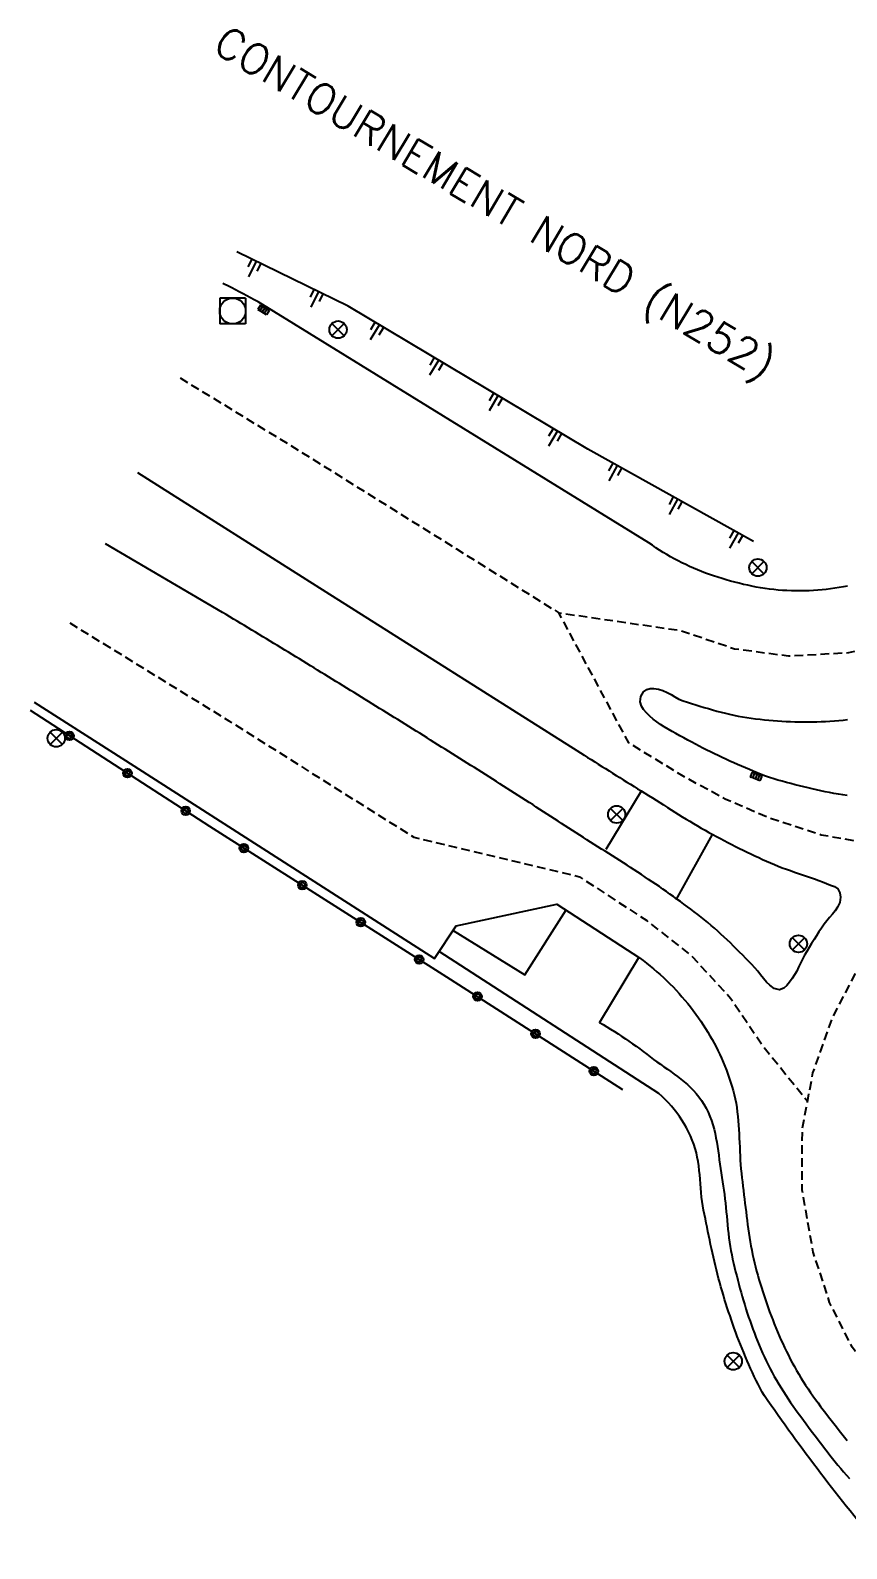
# Model space of a CAD drawing. Header units: millimetres. Extents: x 146603 to 147000, y 145000 to 146000.
# Drawn here: x 146602.5 to 146649.7, y 145560.1 to 145647.8 of the extents above; entities that cross this region are included whole.
import ezdxf
from ezdxf.enums import TextEntityAlignment as Align

# ---------------------------------------------------------------- set-up
doc = ezdxf.new("R2010")
doc.units = ezdxf.units.MM
doc.linetypes.add('DASHED', pattern=[0.75, 0.5, -0.25])
doc.layers.get('0').update_dxf_attribs({"linetype": 'CONTINUOUS'})
for name, color, linetype in [('W0001', 6, 'DASHED'), ('W0008', 7, 'CONTINUOUS'), ('W0211', 2, 'CONTINUOUS'), ('W0322', 7, 'CONTINUOUS'), ('W0400', 7, 'CONTINUOUS'), ('W0420', 7, 'CONTINUOUS'), ('W0469', 7, 'CONTINUOUS'), ('W0989', 7, 'CONTINUOUS')]:
    doc.layers.add(name, color=color, linetype=linetype)
doc.styles.get("Standard").update_dxf_attribs({"font": 'romans.shx', "width": 0.85})

# ---------------------------------------------------------------- blocks, each defined once
blk = doc.blocks.new('T420')
for p, q in [((0.75, 0.75), (-0.75, 0.75)), ((-0.75, 0.75), (-0.75, -0.75)), ((0.75, 0.75), (0.75, -0.75)), ((0.75, -0.75), (-0.75, -0.75))]:
    blk.add_line(p, q)
blk.add_ellipse((0, 0), major_axis=(-0.53, 0.53), ratio=1, start_param=3.926991, end_param=10.210176)
blk = doc.blocks.new('T400')
for p, q in [((-0.15, 0.3), (0.15, 0.3)), ((-0.15, -0.25), (-0.15, 0.3)), ((-0.15, 0.15), (0.15, 0.15)), ((-0.15, 0), (0.15, 0)), ((0.15, 0.3), (0.15, -0.25)), ((-0.15, -0.15), (0.15, -0.15)), ((-0.15, -0.25), (-0.15, -0.3)), ((-0.15, -0.3), (0.15, -0.3)), ((0.15, -0.3), (0.15, -0.25))]:
    blk.add_line(p, q)
blk = doc.blocks.new('t322o')
at = {"color": 0, "linetype": 'Continuous'}
for radius in [0.25, 0.15]:
    blk.add_circle((0, 0), radius, dxfattribs=at)
blk = doc.blocks.new('t211o')
at = {"color": 0, "linetype": 'Continuous'}
for p, q in [((0, 1), (0, 0)), ((-0.289, 0.5), (-0.289, 0)), ((0.289, 0.5), (0.289, 0))]:
    blk.add_line(p, q, dxfattribs=at)
blk = doc.blocks.new('T469')
at = {"color": 0, "linetype": 'Continuous', "flags": 128}
for points in [[(-0.354, 0.354), (0.354, -0.354)], [(-0.354, -0.354), (0.354, 0.354)]]:
    blk.add_lwpolyline(points, dxfattribs=at)
at = {"color": 0, "linetype": 'Continuous'}
blk.add_circle((0, 0), 0.5, dxfattribs=at)

msp = doc.modelspace()

# ---------------------------------------------------------------- linework, layer by layer
at = {"layer": 'W0001', "flags": 128}
for points in [[(146611.202, 145627.721), (146618.236, 145623.424), (146627.192, 145617.84), (146633.105, 145614.147)], [(146657.638, 145600.426), (146650.639, 145600.885), (146648.281, 145601.297), (146645.256, 145602.294), (146642.73, 145603.38), (146640.3, 145604.698), (146637.149, 145606.628), (146633.105, 145614.147), (146640.143, 145613.129), (146643.257, 145612.071), (146646.388, 145611.658), (146649.872, 145611.849), (146652.972, 145612.559), (146655.776, 145613.618), (146659.253, 145615.578), (146662.251, 145617.886), (146664.157, 145619.741), (146668.648, 145623.902), (146670.247, 145618.997), (146669.868, 145615.769), (146669.056, 145612.809), (146668.04, 145610.271), (146666.526, 145607.94), (146663.605, 145602.742)], [(146604.823, 145613.562), (146614.012, 145607.91), (146624.711, 145601.177), (146634.294, 145598.893), (146638.194, 145596.353), (146640.736, 145594.36), (146643.031, 145591.881), (146644.92, 145589.087), (146647.494, 145585.923)]]:
    msp.add_lwpolyline(points, dxfattribs=at)
msp.add_lwpolyline([(146673.009, 145602.736), (146675.95, 145601.804), (146678.933, 145600.36), (146681.325, 145598.75), (146684.093, 145596.157), (146686.356, 145592.903), (146687.799, 145589.9), (146688.789, 145586.618), (146689.192, 145583.346), (146689.041, 145579.84), (146688.465, 145576.822), (146687.595, 145574.279), (146686.165, 145571.522), (146684.559, 145569.271), (146682.31, 145566.878), (146680.102, 145565.062), (146677.41, 145563.48), (146674.465, 145562.351), (146671.529, 145561.651), (146668.753, 145561.377), (146664.775, 145561.626), (146660.979, 145562.611), (146658.373, 145563.847), (146656.184, 145565.134), (146654.11, 145566.879), (146652.052, 145568.964), (146650.072, 145571.699), (146648.764, 145574.291), (146647.814, 145577.196), (146647.181, 145580.785), (146647.187, 145584.296), (146647.8, 145587.551), (146648.918, 145590.707), (146650.659, 145594.047), (146652.909, 145596.878), (146656.18, 145599.583), (146659.097, 145601.27), (146661.874, 145602.361), (146665.336, 145603.123), (146667.533, 145603.301), (146670.671, 145603.162)], close=True, dxfattribs=at)
at = {"layer": 'W0008', "flags": 128}
for points in [[(146649.806, 145615.689), (146649.561, 145615.644), (146649.315, 145615.602), (146649.068, 145615.564), (146648.821, 145615.53), (146648.573, 145615.499), (146648.324, 145615.473), (146648.075, 145615.451), (146647.825, 145615.433), (146647.573, 145615.42), (146647.321, 145615.411), (146647.069, 145615.407), (146646.81, 145615.409), (146646.553, 145615.415), (146646.297, 145615.426), (146646.041, 145615.442), (146645.787, 145615.463), (146645.533, 145615.489), (146645.28, 145615.519), (146645.028, 145615.554), (146644.776, 145615.593), (146644.525, 145615.636), (146644.275, 145615.684), (146644.026, 145615.735), (146643.777, 145615.791), (146643.529, 145615.85), (146643.282, 145615.913), (146643.035, 145615.98), (146642.789, 145616.05), (146642.544, 145616.123), (146642.299, 145616.2), (146642.054, 145616.28), (146641.818, 145616.361), (146641.584, 145616.446), (146641.351, 145616.535), (146641.121, 145616.628), (146640.893, 145616.725), (146640.666, 145616.826), (146640.442, 145616.93), (146640.22, 145617.039), (146639.999, 145617.151), (146639.781, 145617.268), (146639.565, 145617.388), (146639.35, 145617.512), (146639.138, 145617.64), (146638.928, 145617.772), (146638.719, 145617.908), (146638.513, 145618.048), (146638.309, 145618.192), (146615.706, 145632.113), (146615.491, 145632.235), (146615.276, 145632.354), (146615.06, 145632.472), (146614.843, 145632.589), (146614.625, 145632.704), (146614.407, 145632.817), (146614.188, 145632.929), (146613.968, 145633.039), (146613.747, 145633.148), (146613.664, 145633.188)], [(146608.739, 145622.255), (146619.629, 145615.366), (146634.152, 145606.179), (146634.357, 145606.049), (146634.563, 145605.919), (146634.768, 145605.788), (146634.974, 145605.658), (146635.18, 145605.528), (146635.386, 145605.399), (146635.592, 145605.269), (146635.798, 145605.14), (146636.005, 145605.01), (146636.211, 145604.881), (146636.417, 145604.752), (146636.624, 145604.623), (146636.83, 145604.494), (146637.037, 145604.366), (146637.244, 145604.237), (146637.451, 145604.109), (146637.658, 145603.981), (146637.865, 145603.853), (146638.082, 145603.718), (146638.299, 145603.583), (146638.515, 145603.447), (146638.731, 145603.311), (146638.947, 145603.175), (146639.163, 145603.038), (146639.379, 145602.902), (146639.595, 145602.766), (146639.812, 145602.63), (146640.029, 145602.495), (146640.246, 145602.361), (146640.463, 145602.227), (146640.682, 145602.095), (146640.901, 145601.963), (146641.12, 145601.833), (146641.341, 145601.704), (146641.563, 145601.577), (146641.785, 145601.452), (146642.009, 145601.328), (146642.227, 145601.21), (146642.445, 145601.093), (146642.664, 145600.978), (146642.884, 145600.864), (146643.104, 145600.751), (146643.325, 145600.639), (146643.546, 145600.529), (146643.768, 145600.42), (146643.991, 145600.312), (146644.214, 145600.206), (146644.438, 145600.101), (146644.663, 145599.997), (146644.889, 145599.895), (146645.115, 145599.795), (146645.342, 145599.695), (146645.569, 145599.598), (146645.798, 145599.503), (146646.029, 145599.413), (146646.261, 145599.327), (146646.493, 145599.243), (146646.727, 145599.162), (146646.961, 145599.082), (146647.196, 145599.003), (146647.43, 145598.923), (146647.665, 145598.843), (146647.898, 145598.761), (146648.131, 145598.677), (146648.362, 145598.59), (146648.592, 145598.499), (146648.821, 145598.403), (146649.04, 145598.323), (146649.235, 145598.195), (146649.362, 145597.968), (146649.4, 145597.71), (146649.347, 145597.412), (146649.22, 145597.136), (146649.087, 145596.921), (146648.932, 145596.723), (146648.766, 145596.533), (146648.601, 145596.343), (146648.446, 145596.145), (146648.296, 145595.926), (146648.148, 145595.706), (146648.004, 145595.483), (146647.863, 145595.258), (146647.724, 145595.033), (146647.586, 145594.806), (146647.45, 145594.578), (146647.314, 145594.35), (146647.192, 145594.128), (146647.08, 145593.9), (146646.971, 145593.67), (146646.861, 145593.442), (146646.741, 145593.218), (146646.606, 145593.003), (146646.45, 145592.8), (146646.29, 145592.607), (146646.109, 145592.442), (146645.868, 145592.355), (146645.561, 145592.433), (146645.31, 145592.625), (146645.109, 145592.805), (146644.934, 145593.006), (146644.771, 145593.218), (146644.608, 145593.43), (146644.434, 145593.632), (146644.26, 145593.813), (146644.086, 145593.994), (146643.911, 145594.174), (146643.736, 145594.354), (146643.56, 145594.532), (146643.383, 145594.71), (146643.205, 145594.886), (146643.025, 145595.062), (146642.844, 145595.235), (146642.662, 145595.407), (146642.478, 145595.577), (146642.292, 145595.746), (146642.104, 145595.912), (146641.914, 145596.076), (146641.721, 145596.237), (146641.527, 145596.396), (146641.331, 145596.552), (146641.135, 145596.706), (146640.937, 145596.859), (146640.739, 145597.011), (146640.54, 145597.161), (146640.339, 145597.31), (146640.138, 145597.457), (146639.936, 145597.603), (146639.734, 145597.749), (146639.53, 145597.893), (146639.326, 145598.036), (146639.122, 145598.178), (146638.916, 145598.319), (146638.71, 145598.459), (146638.504, 145598.599), (146638.297, 145598.737), (146638.089, 145598.875), (146637.881, 145599.013), (146637.673, 145599.149), (146637.464, 145599.285), (146637.255, 145599.421), (146637.046, 145599.556), (146636.836, 145599.691), (146636.626, 145599.825), (146636.416, 145599.959), (146636.205, 145600.093), (146635.995, 145600.227), (146635.785, 145600.36), (146635.574, 145600.494), (146635.363, 145600.627), (146635.153, 145600.761), (146634.942, 145600.894), (146634.732, 145601.028), (146634.522, 145601.162), (146634.312, 145601.296), (146634.102, 145601.43), (146633.892, 145601.565), (146633.683, 145601.7), (146633.473, 145601.836), (146633.265, 145601.972), (146633.056, 145602.108), (146632.847, 145602.244), (146632.638, 145602.38), (146632.429, 145602.516), (146632.22, 145602.651), (146632.01, 145602.787), (146631.801, 145602.922), (146631.591, 145603.057), (146631.382, 145603.191), (146631.172, 145603.326), (146630.962, 145603.461), (146630.752, 145603.595), (146630.542, 145603.729), (146630.332, 145603.863), (146630.122, 145603.997), (146629.912, 145604.131), (146629.701, 145604.264), (146629.491, 145604.398), (146629.28, 145604.531), (146629.069, 145604.665), (146628.859, 145604.798), (146628.648, 145604.931), (146628.437, 145605.064), (146628.226, 145605.196), (146628.015, 145605.329), (146627.804, 145605.462), (146627.593, 145605.594), (146627.382, 145605.727), (146627.171, 145605.859), (146626.959, 145605.991), (146626.748, 145606.124), (146626.537, 145606.256), (146626.325, 145606.388), (146626.114, 145606.52), (146625.903, 145606.652), (146625.691, 145606.784), (146625.48, 145606.916), (146625.268, 145607.048), (146625.057, 145607.18), (146624.845, 145607.311), (146624.634, 145607.443), (146624.422, 145607.575), (146624.21, 145607.707), (146623.999, 145607.838), (146623.787, 145607.97), (146623.577, 145608.101), (146623.367, 145608.232), (146623.157, 145608.362), (146622.946, 145608.493), (146622.736, 145608.623), (146622.526, 145608.754), (146622.315, 145608.884), (146622.105, 145609.014), (146621.895, 145609.144), (146621.684, 145609.275), (146621.474, 145609.405), (146621.263, 145609.535), (146621.052, 145609.665), (146620.842, 145609.794), (146620.631, 145609.924), (146620.42, 145610.054), (146620.21, 145610.184), (146619.999, 145610.313), (146619.788, 145610.443), (146619.577, 145610.572), (146619.366, 145610.702), (146619.155, 145610.831), (146618.944, 145610.96), (146618.733, 145611.09), (146618.522, 145611.219), (146618.311, 145611.348), (146618.1, 145611.477), (146617.889, 145611.606), (146617.677, 145611.735), (146617.466, 145611.864), (146617.255, 145611.992), (146617.043, 145612.121), (146616.832, 145612.25), (146616.621, 145612.378), (146616.409, 145612.507), (146616.198, 145612.635), (146615.986, 145612.763), (146615.774, 145612.892), (146615.563, 145613.02), (146615.351, 145613.148), (146615.139, 145613.276), (146614.927, 145613.404), (146614.716, 145613.532), (146614.504, 145613.66), (146614.292, 145613.788), (146614.08, 145613.916), (146613.868, 145614.043), (146613.656, 145614.171), (146606.883, 145618.135)], [(146649.777, 145603.594), (146649.523, 145603.628), (146649.27, 145603.667), (146649.017, 145603.709), (146648.765, 145603.754), (146648.514, 145603.803), (146648.264, 145603.855), (146648.014, 145603.91), (146647.764, 145603.967), (146647.515, 145604.026), (146647.266, 145604.086), (146647.017, 145604.149), (146646.769, 145604.212), (146646.52, 145604.276), (146646.272, 145604.341), (146646.024, 145604.407), (146645.776, 145604.472), (146645.53, 145604.543), (146645.287, 145604.623), (146645.047, 145604.711), (146644.809, 145604.805), (146644.58, 145604.898), (146644.352, 145604.992), (146644.124, 145605.087), (146643.897, 145605.183), (146643.671, 145605.28), (146643.445, 145605.379), (146643.219, 145605.478), (146642.994, 145605.579), (146642.77, 145605.682), (146642.547, 145605.785), (146642.324, 145605.89), (146642.102, 145605.997), (146641.881, 145606.106), (146641.66, 145606.216), (146641.44, 145606.327), (146641.221, 145606.441), (146641.003, 145606.556), (146640.786, 145606.674), (146640.57, 145606.793), (146640.341, 145606.919), (146640.11, 145607.043), (146639.879, 145607.166), (146639.649, 145607.291), (146639.421, 145607.419), (146639.197, 145607.552), (146638.977, 145607.693), (146638.763, 145607.843), (146638.556, 145608.003), (146638.358, 145608.177), (146638.169, 145608.365), (146638.006, 145608.551), (146637.877, 145608.758), (146637.81, 145608.999), (146637.84, 145609.312), (146638.005, 145609.578), (146638.185, 145609.704), (146638.387, 145609.764), (146638.605, 145609.774), (146638.873, 145609.737), (146639.123, 145609.656), (146639.361, 145609.545), (146639.591, 145609.417), (146639.82, 145609.286), (146640.053, 145609.164), (146640.296, 145609.065), (146640.537, 145608.985), (146640.78, 145608.906), (146641.022, 145608.829), (146641.265, 145608.753), (146641.508, 145608.679), (146641.752, 145608.607), (146641.997, 145608.537), (146642.242, 145608.47), (146642.487, 145608.406), (146642.734, 145608.345), (146642.981, 145608.287), (146643.229, 145608.232), (146643.479, 145608.181), (146643.729, 145608.135), (146643.98, 145608.092), (146644.232, 145608.054), (146644.486, 145608.021), (146644.738, 145607.991), (146644.991, 145607.964), (146645.244, 145607.94), (146645.497, 145607.918), (146645.75, 145607.899), (146646.003, 145607.882), (146646.256, 145607.869), (146646.508, 145607.858), (146646.761, 145607.849), (146647.014, 145607.844), (146647.267, 145607.841), (146647.52, 145607.841), (146647.773, 145607.844), (146648.025, 145607.849), (146648.278, 145607.858), (146648.531, 145607.869), (146648.784, 145607.884), (146649.037, 145607.901), (146649.289, 145607.921), (146649.542, 145607.945), (146649.795, 145607.971)], [(146602.763, 145608.989), (146608.526, 145605.298), (146625.911, 145594.164), (146627.164, 145596.06), (146632.994, 145597.312), (146637.768, 145594.202), (146637.976, 145594.048), (146638.181, 145593.891), (146638.383, 145593.731), (146638.582, 145593.568), (146638.778, 145593.402), (146638.97, 145593.232), (146639.159, 145593.06), (146639.345, 145592.884), (146639.527, 145592.705), (146639.707, 145592.523), (146639.883, 145592.337), (146640.056, 145592.149), (146640.226, 145591.957), (146640.392, 145591.763), (146640.555, 145591.565), (146640.716, 145591.364), (146640.872, 145591.159), (146641.026, 145590.952), (146641.177, 145590.741), (146641.317, 145590.537), (146641.454, 145590.331), (146641.587, 145590.124), (146641.717, 145589.914), (146641.842, 145589.703), (146641.964, 145589.49), (146642.081, 145589.275), (146642.195, 145589.058), (146642.305, 145588.839), (146642.411, 145588.618), (146642.513, 145588.396), (146642.611, 145588.171), (146642.705, 145587.945), (146642.795, 145587.716), (146642.88, 145587.486), (146642.962, 145587.254), (146643.039, 145587.02), (146643.113, 145586.783), (146643.182, 145586.545), (146643.247, 145586.297), (146643.303, 145586.047), (146643.351, 145585.797), (146643.392, 145585.546), (146643.426, 145585.295), (146643.455, 145585.042), (146643.479, 145584.79), (146643.499, 145584.537), (146643.515, 145584.283), (146643.529, 145584.03), (146643.541, 145583.776), (146643.551, 145583.522), (146643.562, 145583.268), (146643.573, 145583.014), (146643.585, 145582.76), (146643.599, 145582.507), (146643.616, 145582.253), (146643.637, 145582), (146643.661, 145581.748), (146643.691, 145581.496), (146643.722, 145581.249), (146643.753, 145581.002), (146643.782, 145580.756), (146643.812, 145580.509), (146643.841, 145580.262), (146643.87, 145580.015), (146643.899, 145579.768), (146643.929, 145579.521), (146643.96, 145579.274), (146643.991, 145579.028), (146644.024, 145578.782), (146644.059, 145578.536), (146644.095, 145578.29), (146644.134, 145578.044), (146644.174, 145577.799), (146644.217, 145577.555), (146644.263, 145577.31), (146644.312, 145577.067), (146644.365, 145576.823), (146644.421, 145576.581), (146644.48, 145576.339), (146644.544, 145576.097), (146644.611, 145575.857), (146644.679, 145575.619), (146644.749, 145575.38), (146644.821, 145575.143), (146644.895, 145574.906), (146644.972, 145574.671), (146645.05, 145574.436), (146645.13, 145574.201), (146645.212, 145573.968), (146645.297, 145573.736), (146645.384, 145573.504), (146645.473, 145573.273), (146645.564, 145573.043), (146645.657, 145572.814), (146645.753, 145572.586), (146645.851, 145572.359), (146645.952, 145572.133), (146646.055, 145571.908), (146646.16, 145571.684), (146646.268, 145571.46), (146646.378, 145571.238), (146646.491, 145571.017), (146646.607, 145570.797), (146646.725, 145570.577), (146646.848, 145570.357), (146646.975, 145570.14), (146647.105, 145569.925), (146647.238, 145569.713), (146647.375, 145569.503), (146647.514, 145569.294), (146647.656, 145569.088), (146647.8, 145568.883), (146647.946, 145568.68), (146648.094, 145568.478), (146648.244, 145568.277), (146648.395, 145568.078), (146648.547, 145567.879), (146648.701, 145567.681), (146648.855, 145567.483), (146649.009, 145567.286), (146649.164, 145567.089), (146649.319, 145566.892), (146649.473, 145566.695), (146649.628, 145566.497), (146649.781, 145566.299)], [(146637.869, 145603.842), (146635.816, 145600.47)], [(146639.898, 145597.55), (146641.986, 145601.341)], [(146626.985, 145595.789), (146631.144, 145593.214), (146633.519, 145596.984)], [(146637.71, 145594.209), (146635.448, 145590.475), (146635.667, 145590.345), (146635.884, 145590.213), (146636.1, 145590.08), (146636.314, 145589.944), (146636.528, 145589.807), (146636.74, 145589.667), (146636.951, 145589.526), (146637.16, 145589.383), (146637.368, 145589.238), (146637.575, 145589.091), (146637.781, 145588.942), (146637.985, 145588.792), (146638.188, 145588.639), (146638.39, 145588.484), (146638.584, 145588.337), (146638.781, 145588.193), (146638.981, 145588.051), (146639.181, 145587.91), (146639.381, 145587.769), (146639.581, 145587.628), (146639.779, 145587.485), (146639.975, 145587.339), (146640.168, 145587.19), (146640.357, 145587.036), (146640.541, 145586.876), (146640.719, 145586.711), (146640.89, 145586.537), (146641.054, 145586.355), (146641.21, 145586.164), (146641.357, 145585.963), (146641.494, 145585.75), (146641.625, 145585.518), (146641.741, 145585.282), (146641.843, 145585.043), (146641.933, 145584.801), (146642.011, 145584.556), (146642.08, 145584.309), (146642.14, 145584.059), (146642.192, 145583.808), (146642.238, 145583.556), (146642.278, 145583.302), (146642.315, 145583.047), (146642.349, 145582.792), (146642.382, 145582.536), (146642.415, 145582.28), (146642.448, 145582.025), (146642.484, 145581.77), (146642.523, 145581.515), (146642.567, 145581.262), (146642.61, 145581.015), (146642.648, 145580.767), (146642.682, 145580.519), (146642.713, 145580.27), (146642.74, 145580.021), (146642.766, 145579.772), (146642.79, 145579.522), (146642.813, 145579.272), (146642.836, 145579.023), (146642.86, 145578.773), (146642.886, 145578.523), (146642.913, 145578.274), (146642.943, 145578.025), (146642.976, 145577.777), (146643.013, 145577.529), (146643.055, 145577.282), (146643.103, 145577.035), (146643.156, 145576.789), (146643.213, 145576.547), (146643.271, 145576.305), (146643.33, 145576.063), (146643.39, 145575.822), (146643.451, 145575.581), (146643.514, 145575.341), (146643.579, 145575.101), (146643.645, 145574.862), (146643.713, 145574.623), (146643.783, 145574.385), (146643.854, 145574.148), (146643.928, 145573.911), (146644.003, 145573.675), (146644.081, 145573.439), (146644.161, 145573.205), (146644.243, 145572.971), (146644.327, 145572.738), (146644.414, 145572.506), (146644.504, 145572.274), (146644.596, 145572.044), (146644.691, 145571.814), (146644.788, 145571.585), (146644.889, 145571.358), (146644.992, 145571.131), (146645.099, 145570.905), (146645.209, 145570.681), (146645.324, 145570.454), (146645.443, 145570.229), (146645.566, 145570.007), (146645.692, 145569.787), (146645.822, 145569.569), (146645.954, 145569.353), (146646.089, 145569.14), (146646.227, 145568.928), (146646.367, 145568.717), (146646.509, 145568.508), (146646.654, 145568.301), (146646.8, 145568.095), (146646.948, 145567.889), (146647.097, 145567.685), (146647.247, 145567.482), (146647.399, 145567.279), (146647.551, 145567.077), (146647.704, 145566.875), (146647.857, 145566.674), (146648.01, 145566.472), (146648.164, 145566.271), (146648.317, 145566.07), (146648.47, 145565.868), (146648.623, 145565.666), (146648.776, 145565.466), (146648.931, 145565.269), (146649.089, 145565.073), (146649.249, 145564.88), (146649.412, 145564.688), (146649.575, 145564.497), (146649.741, 145564.308), (146649.907, 145564.119)]]:
    msp.add_lwpolyline(points, dxfattribs=at)
msp.add_lwpolyline([(146651.696, 145560.093, -0.02288), (146644.994, 145568.889), (146644.871, 145569.11), (146644.751, 145569.333), (146644.634, 145569.556), (146644.52, 145569.781), (146644.409, 145570.007), (146644.3, 145570.234), (146644.194, 145570.462), (146644.091, 145570.691), (146643.99, 145570.921), (146643.891, 145571.152), (146643.794, 145571.384), (146643.699, 145571.617), (146643.607, 145571.85), (146643.516, 145572.085), (146643.427, 145572.32), (146643.339, 145572.556), (146643.253, 145572.793), (146643.169, 145573.03), (146643.086, 145573.268), (146643.004, 145573.506), (146642.924, 145573.745), (146642.844, 145573.984), (146642.766, 145574.224), (146642.691, 145574.465), (146642.618, 145574.707), (146642.547, 145574.949), (146642.478, 145575.192), (146642.412, 145575.435), (146642.347, 145575.679), (146642.284, 145575.923), (146642.223, 145576.167), (146642.163, 145576.412), (146642.105, 145576.657), (146642.048, 145576.903), (146641.992, 145577.149), (146641.938, 145577.395), (146641.884, 145577.641), (146641.831, 145577.888), (146641.779, 145578.135), (146641.728, 145578.382), (146641.677, 145578.629), (146641.627, 145578.876), (146641.577, 145579.123), (146641.527, 145579.37), (146641.477, 145579.617), (146641.431, 145579.87), (146641.393, 145580.124), (146641.362, 145580.38), (146641.336, 145580.636), (146641.313, 145580.892), (146641.292, 145581.149), (146641.271, 145581.406), (146641.249, 145581.662), (146641.223, 145581.918), (146641.193, 145582.174), (146641.157, 145582.428), (146641.112, 145582.681), (146641.058, 145582.933), (146640.992, 145583.182), (146640.914, 145583.43), (146640.821, 145583.675), (146640.716, 145583.915), (146640.605, 145584.149), (146640.485, 145584.379), (146640.359, 145584.602), (146640.224, 145584.82), (146640.083, 145585.033), (146639.933, 145585.241), (146639.776, 145585.443), (146639.612, 145585.639), (146639.44, 145585.83), (146639.261, 145586.016), (146639.074, 145586.196), (146638.879, 145586.371), (146626.176, 145594.566)], format="xyb", dxfattribs=at)
at = {"layer": 'W0211', "flags": 128}
msp.add_lwpolyline([(146644.361, 145618.272), (146634.778, 145623.611), (146620.925, 145631.875), (146614.488, 145635.016)], dxfattribs=at)
at = {"layer": 'W0322', "flags": 128}
msp.add_lwpolyline([(146636.814, 145586.569), (146626.84, 145592.959), (146612.92, 145601.802), (146602.539, 145608.492)], dxfattribs=at)

# ---------------------------------------------------------------- block references
at = {"layer": 'W0211'}
for p, rotation in [((146615.623, 145634.462), 153.9909575236987), ((146619.218, 145632.708), 153.9909575236987), ((146622.729, 145630.799), 149.1791203831467), ((146626.164, 145628.75), 149.1791203831467), ((146629.599, 145626.7), 149.1791203831467), ((146633.034, 145624.651), 149.1791203831467), ((146636.498, 145622.652), 150.8770546096888), ((146639.993, 145620.705), 150.8770546096888), ((146643.487, 145618.759), 150.8770546096888)]:
    msp.add_blockref('t211o', p, dxfattribs=dict(at, rotation=rotation))
at = {"layer": 'W0322'}
for p, rotation in [((146604.797, 145607.036), 147.2002544125103), ((146608.16, 145604.869), 147.2002544125103), ((146611.522, 145602.702), 147.2002544125103), ((146614.892, 145600.549), 147.5760614722912), ((146618.269, 145598.404), 147.5760614722912), ((146621.645, 145596.259), 147.5760614722912), ((146625.022, 145594.114), 147.5760614722912), ((146628.394, 145591.964), 147.3534630335016), ((146631.762, 145589.806), 147.3534630335016), ((146635.13, 145587.648), 147.3534630335016)]:
    msp.add_blockref('t322o', p, dxfattribs=dict(at, rotation=rotation))
at = {"layer": 'W0400'}
for p, rotation in [((146616.021, 145631.648), 238.3703068869522), ((146644.508, 145604.685), 247.8263551796607)]:
    msp.add_blockref('T400', p, dxfattribs=dict(at, rotation=rotation))
at = {"layer": 'W0420'}
msp.add_blockref('T420', (146614.241, 145631.59), dxfattribs=at)
at = {"layer": 'W0469'}
for p in [(146620.334, 145630.512), (146644.615, 145616.761), (146604.035, 145606.893), (146636.448, 145602.491), (146646.962, 145595.014), (146643.191, 145570.889)]:
    msp.add_blockref('T469', p, dxfattribs=at)

# ---------------------------------------------------------------- texts
at = {"layer": 'W0989'}
msp.add_text('CONTOURNEMENT NORD (N252)', height=1.75, rotation=329.09824, dxfattribs=at).set_placement((146629.354, 145637.741), align=Align.MIDDLE)

doc.saveas('drawing.dxf')
